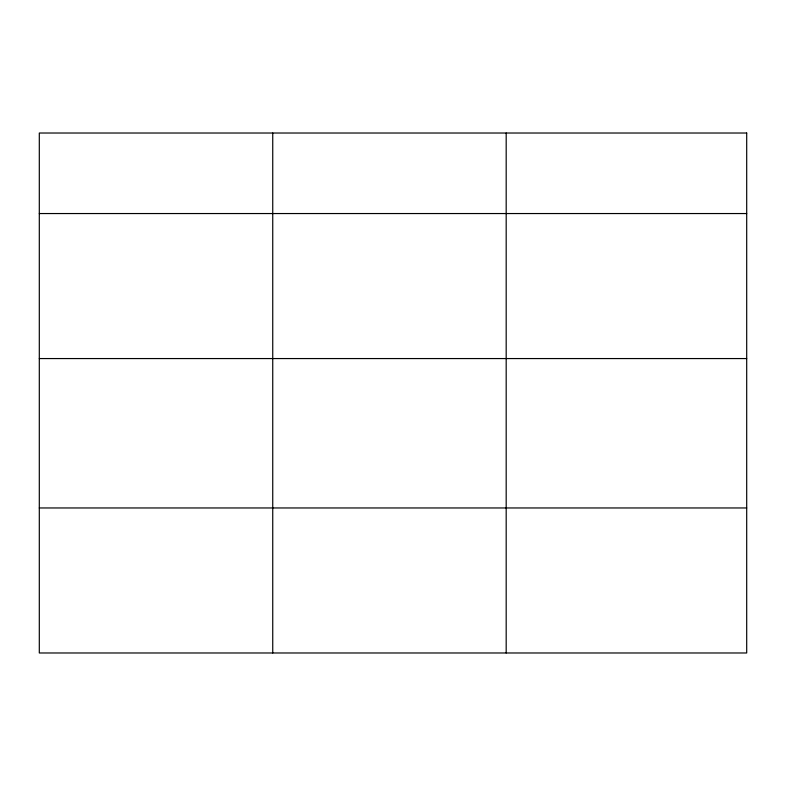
<?xml version="1.0" encoding="UTF-8"?>
<svg xmlns="http://www.w3.org/2000/svg" width="786" height="786" viewBox="0 0 786 786"><rect width="100%" height="100%" fill="white"/><g stroke="black" fill="none" stroke-linecap="round" stroke-linejoin="round"><path stroke-width="1.18" d="M39.3 213.546L746.7 213.546M39.3 358.563L746.7 358.563M39.3 507.962L746.7 507.962M506.184 133.021L506.184 652.979M272.742 133.021L272.742 652.979M746.7 133.021L39.3 133.021L39.3 652.979L746.7 652.979L746.7 133.021"/></g></svg>
